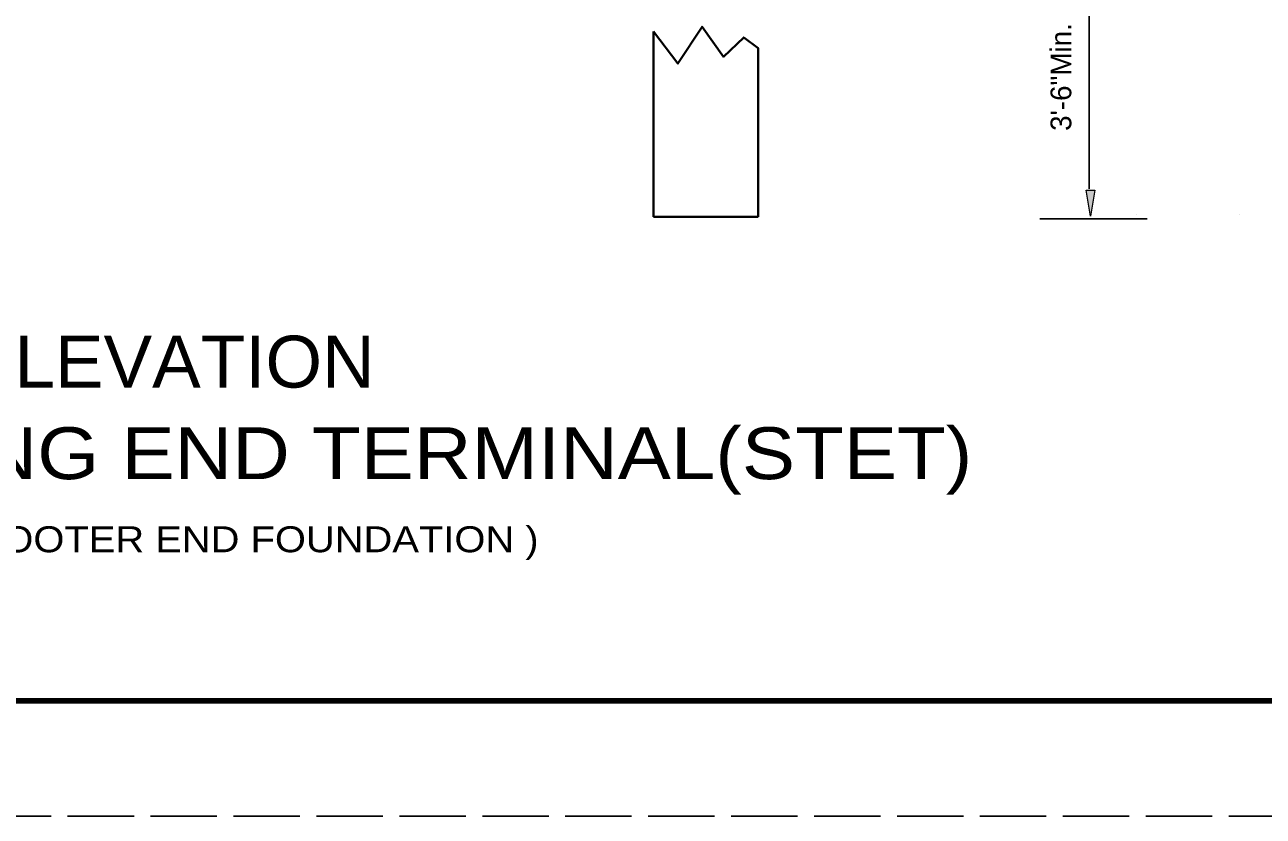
# Model space of a CAD drawing. Extents: x -4892 to -4420, y 4581 to 4875.
# Drawn here: x -4783.6 to -4711.9, y 4581.3 to 4627.1 of the extents above; entities that cross this region are included whole.
import ezdxf

# ---------------------------------------------------------------- set-up
doc = ezdxf.new("R2010")
doc.units = 0
doc.header["$LTSCALE"] = 0.64
doc.linetypes.add('LONG_DASHED', pattern=[7.5, 6, -1.5])
for name, color, linetype, lineweight in [('1', 7, 'Continuous', 13), ('2', 7, 'Continuous', 40), ('6', 7, 'Continuous', 13)]:
    doc.layers.add(name, color=color, linetype=linetype, lineweight=lineweight)

msp = doc.modelspace()

# ---------------------------------------------------------------- hatches: boundary and pattern name
at = {"layer": '1'}
msp.add_hatch(color=256, dxfattribs=at).paths.add_polyline_path([(-4722.1391, 4617.5188), (-4721.6387, 4617.5188), (-4721.8888, 4616.0177), (-4721.8888, 4616.0177)])

# ---------------------------------------------------------------- linework, layer by layer
at = {"layer": '1', "lineweight": 25}
for p, q in [((-4721.9622, 4633.7318), (-4721.9622, 4617.5989)), ((-4724.8056, 4615.8687), (-4718.6051, 4615.8687))]:
    msp.add_line(p, q, dxfattribs=at)
at = {"layer": '1', "lineweight": 40}
for p in [(-4747.1724, 4626.7018), (-4741.122, 4615.9777)]:
    msp.add_line(p, (-4747.1724, 4615.9777), dxfattribs=at)
at = {"layer": '1', "linetype": 'LONG_DASHED', "lineweight": 25}
msp.add_line((-4422.0369, 4581.2899), (-4891.7458, 4581.2899), dxfattribs=at)
at = {"layer": '1', "lineweight": 158}
msp.add_lwpolyline([(-4423.1489, 4868.1859), (-4423.1489, 4587.9619), (-4856.8289, 4587.9619)], dxfattribs=at)
at = {"layer": '1', "lineweight": 40}
msp.add_lwpolyline([(-4747.1724, 4626.7018), (-4745.7624, 4624.8514), (-4744.3612, 4626.982), (-4743.1269, 4625.2439), (-4741.9504, 4626.3648), (-4741.122, 4625.7477), (-4741.122, 4615.9777)], dxfattribs=at)
at = {"layer": '1'}
msp.add_lwpolyline([(-4722.1391, 4617.5188), (-4721.6387, 4617.5188), (-4721.8888, 4616.0177), (-4721.8888, 4616.0177)], close=True, dxfattribs=at)
at = {"layer": '6'}
for p, q in [((-4741.122, 4615.9777), (-4741.1231, 4615.9777)), ((-4719.2222, 4616.0911), (-4719.2234, 4616.0911)), ((-4713.2619, 4616.0911), (-4713.2631, 4616.0911))]:
    msp.add_line(p, q, dxfattribs=at)

# ---------------------------------------------------------------- texts
at = {"layer": '1'}
msp.add_text('3\'-6"Min.', height=1.201, rotation=90, dxfattribs=at).set_placement((-4722.9919, 4620.9505))
at = {"layer": '2'}
for s, height, width, p in [('ELEVATION', 3.002, 1.05, (-4786.9664, 4606.0975)), ('SPECIAL TRAILING END TERMINAL(STET)', 3.002, 1.15, (-4821.3239, 4600.7966)), ('(CONCRETE FOOTER END FOUNDATION )', 1.501, 1.15, (-4800.6284, 4596.5677))]:
    msp.add_text(s, height=height, dxfattribs=dict(at, width=width)).set_placement(p)

doc.saveas('drawing.dxf')
